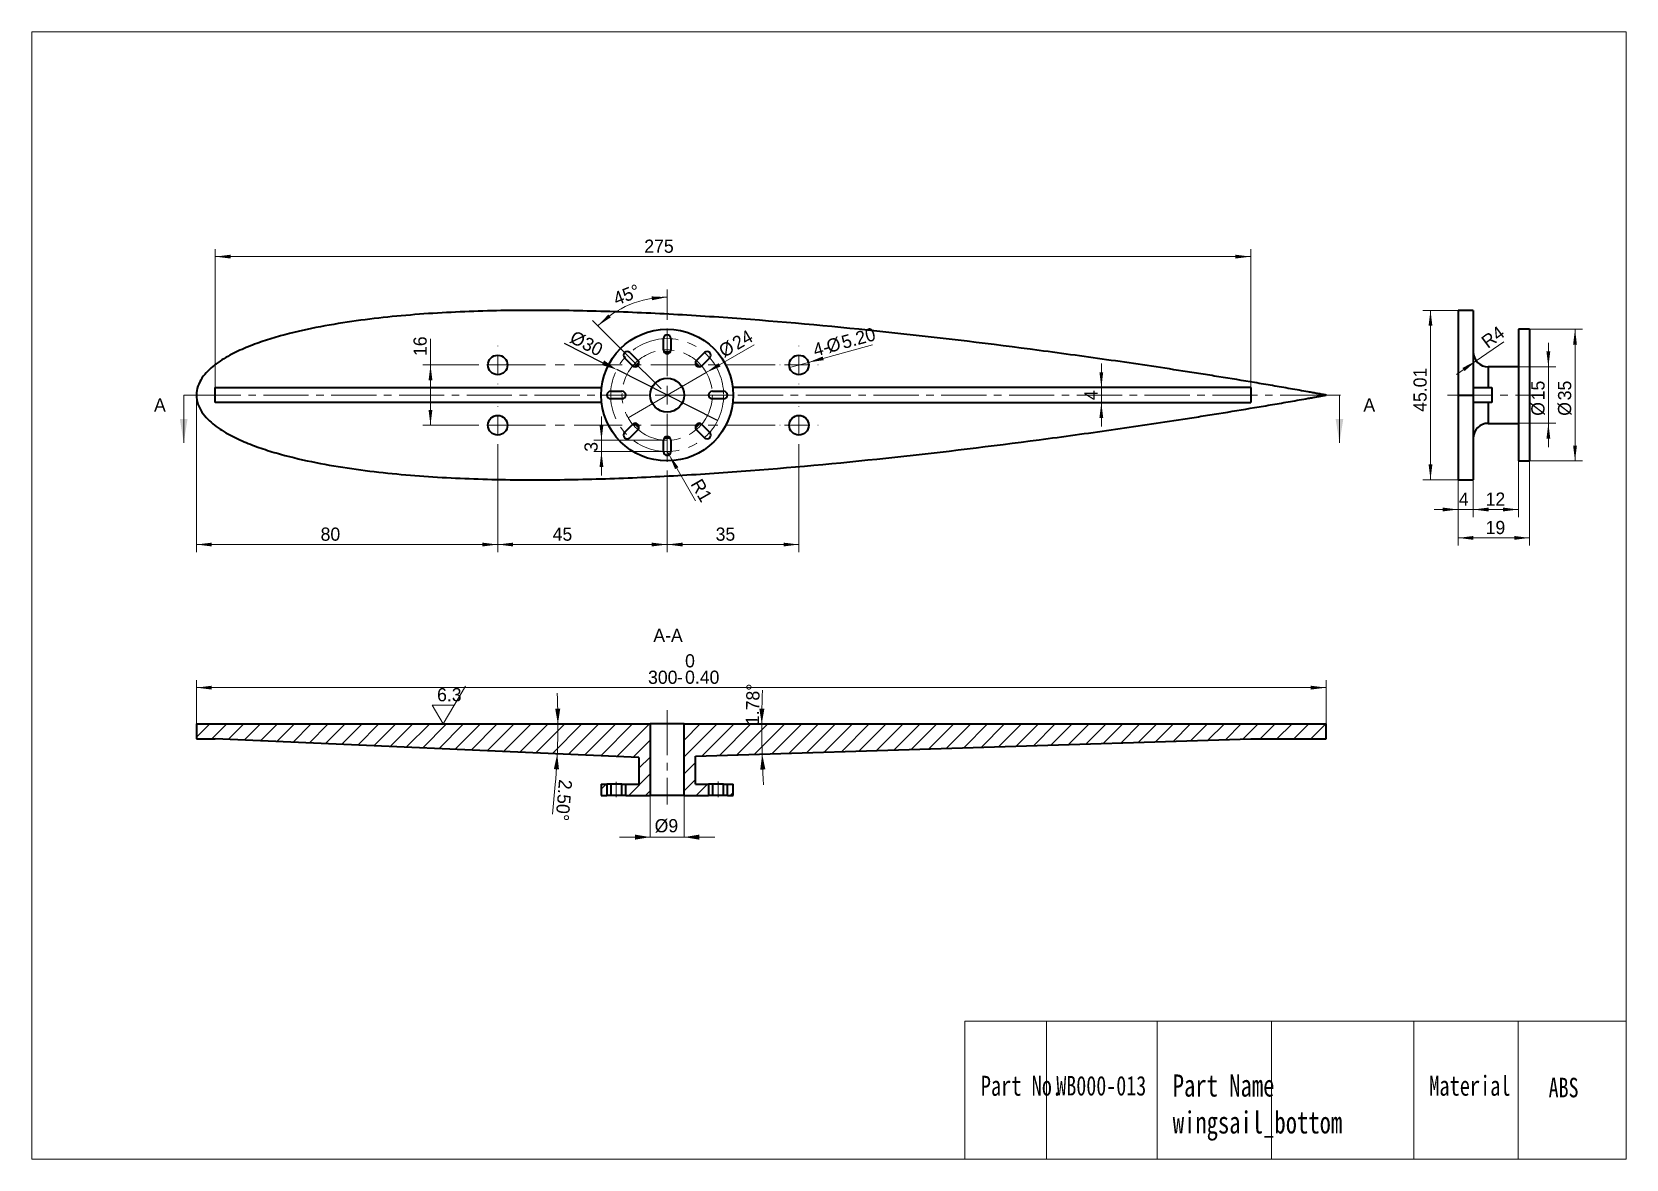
# Model space of a CAD drawing. Header units: millimetres. Extents: x -6 to 418, y 20 to 320.
import ezdxf

# ---------------------------------------------------------------- set-up
doc = ezdxf.new("R2010")
doc.units = ezdxf.units.MM
doc.linetypes.add('CENTERX2', pattern=[20.32, 12.7, -2.54, 2.54, -2.54])
doc.linetypes.add('点画线', pattern=[18, 12, -2, 2, -2])
doc.layers.get('0').update_dxf_attribs({"lineweight": 18})
for name, color, linetype, lineweight in [('1轮廓实线层', 7, 'Continuous', 40), ('2细线层', 4, 'Continuous', 18), ('3中心线层', 1, 'CENTERX2', 18), ('5剖面线层', 2, 'Continuous', 18), ('6文字层', 3, 'Continuous', 18), ('8符号标注层', 31, 'Continuous', 18), ('尺寸线层', 3, 'Continuous', 18)]:
    doc.layers.add(name, color=color, linetype=linetype, lineweight=lineweight)
doc.styles.add('SLDTEXTSTYLE0', font='')
doc.styles.get('SLDTEXTSTYLE0').set_extended_font_data('汉仪长仿宋体')
doc.dimstyles.new('SLDDIMSTYLE0', dxfattribs={"dimtxt": 3.5, "dimasz": 4.08, "dimexe": 0, "dimexo": 0.0625, "dimgap": 0.875, "dimtad": 1, "dimdec": 4, "dimzin": 12, "dimdsep": 46, "dimtxsty": 'SLDTEXTSTYLE0', "dimcen": 0.09, "dimdle": 8.16, "dimazin": 3, "dimtfac": 1, "dimtofl": 0, "dimtmove": 0, "dimatfit": 3, "dimfxl": 1, "dimfrac": 2, "dimtolj": 1, "dimarcsym": 0})
doc.dimstyles.new('SLDDIMSTYLE1', dxfattribs={"dimtxt": 3.5, "dimasz": 4.08, "dimexe": 0, "dimexo": 0.0625, "dimgap": 0.875, "dimtad": 1, "dimrnd": 1e-09, "dimzin": 12, "dimdsep": 46, "dimtxsty": 'SLDTEXTSTYLE0', "dimblk1": 'NONE', "dimsah": 1, "dimcen": 0, "dimdle": 8.16, "dimadec": 0, "dimazin": 3, "dimtfac": 1, "dimtmove": 0, "dimatfit": 3, "dimldrblk": 'NONE', "dimfxl": 1, "dimfrac": 2, "dimtolj": 1, "dimarcsym": 0})
doc.dimstyles.new('SLDDIMSTYLE2', dxfattribs={"dimtxt": 3.5, "dimasz": 4.08, "dimexe": 0, "dimexo": 0.0625, "dimgap": 0.875, "dimtad": 1, "dimrnd": 1e-09, "dimzin": 12, "dimdsep": 46, "dimtxsty": 'SLDTEXTSTYLE0', "dimcen": 0.09, "dimdle": 8.16, "dimadec": 0, "dimazin": 3, "dimtfac": 1, "dimtofl": 0, "dimtmove": 0, "dimatfit": 3, "dimfxl": 1, "dimfrac": 2, "dimtolj": 1, "dimarcsym": 0})
doc.dimstyles.new('SLDDIMSTYLE3', dxfattribs={"dimtxt": 3.5, "dimasz": 4.08, "dimexe": 0, "dimexo": 0.0625, "dimgap": 0.875, "dimtad": 1, "dimrnd": 1e-09, "dimzin": 12, "dimdsep": 46, "dimtxsty": 'SLDTEXTSTYLE0', "dimcen": 0, "dimdle": 8.16, "dimadec": 0, "dimazin": 3, "dimtfac": 1, "dimtofl": 0, "dimtmove": 0, "dimatfit": 3, "dimfxl": 1, "dimfrac": 2, "dimtolj": 1, "dimarcsym": 0})
doc.dimstyles.new('SLDDIMSTYLE4', dxfattribs={"dimtxt": 3.5, "dimasz": 4.08, "dimexe": 0, "dimexo": 0.0625, "dimgap": 0.875, "dimtad": 1, "dimrnd": 1e-09, "dimzin": 12, "dimdsep": 46, "dimtxsty": 'SLDTEXTSTYLE0', "dimcen": 0.09, "dimdle": 8.16, "dimadec": 0, "dimazin": 3, "dimtfac": 1, "dimtmove": 0, "dimatfit": 0, "dimfxl": 1, "dimfrac": 2, "dimtolj": 1, "dimarcsym": 0})
doc.dimstyles.new('SLDDIMSTYLE5', dxfattribs={"dimtxt": 3.5, "dimasz": 4.08, "dimexe": 0, "dimexo": 0.0625, "dimgap": 0.875, "dimtad": 1, "dimrnd": 1e-09, "dimzin": 4, "dimdsep": 46, "dimtxsty": 'SLDTEXTSTYLE0', "dimblk1": 'NONE', "dimsah": 1, "dimcen": 0, "dimdle": 8.16, "dimadec": 0, "dimazin": 1, "dimtfac": 1, "dimtmove": 0, "dimatfit": 3, "dimldrblk": 'NONE', "dimfxl": 1, "dimfrac": 2, "dimtolj": 1, "dimarcsym": 0})
doc.dimstyles.new('SLDDIMSTYLE6', dxfattribs={"dimtxt": 3.5, "dimasz": 4.08, "dimexe": 0, "dimexo": 0.0625, "dimgap": 0.875, "dimtad": 1, "dimrnd": 1e-09, "dimzin": 12, "dimdsep": 46, "dimtxsty": 'SLDTEXTSTYLE0', "dimcen": 0, "dimdle": 8.16, "dimadec": 0, "dimazin": 3, "dimtfac": 1, "dimtofl": 0, "dimtmove": 1, "dimatfit": 3, "dimfxl": 1, "dimfrac": 2, "dimtolj": 1, "dimarcsym": 0})
doc.dimstyles.new('SLDDIMSTYLE7', dxfattribs={"dimtxt": 3.5, "dimasz": 4.08, "dimexe": 0, "dimexo": 0.0625, "dimgap": 0.875, "dimtad": 1, "dimrnd": 1e-09, "dimzin": 12, "dimdsep": 46, "dimtxsty": 'SLDTEXTSTYLE0', "dimcen": 0.09, "dimdle": 8.16, "dimadec": 0, "dimazin": 3, "dimtfac": 1, "dimtofl": 0, "dimtmove": 0, "dimatfit": 3, "dimfxl": 1, "dimfrac": 2, "dimtolj": 1, "dimarcsym": 0})
doc.dimstyles.new('SLDDIMSTYLE8', dxfattribs={"dimtxt": 3.5, "dimasz": 4.08, "dimexe": 0, "dimexo": 0.0625, "dimgap": 0.875, "dimtad": 1, "dimdec": 4, "dimzin": 4, "dimdsep": 46, "dimtxsty": 'SLDTEXTSTYLE0', "dimcen": 0.09, "dimdle": 8.16, "dimazin": 1, "dimtfac": 1, "dimtofl": 0, "dimtmove": 0, "dimatfit": 3, "dimfxl": 1, "dimfrac": 2, "dimtolj": 1, "dimarcsym": 0})

# ---------------------------------------------------------------- blocks, each defined once
blk = doc.blocks.new('*X4')
at = {"layer": '2细线层', "linetype": 'Continuous', "lineweight": 0}
for points in [[(163.09, 249.29), (158.98, 249.48), (159.06, 248.47)], [(144.7, 241.67), (148.13, 243.94), (147.47, 244.71)]]:
    blk.add_hatch(color=4, dxfattribs=at).paths.add_polyline_path(points, flags=0)
at = {"layer": '2细线层', "color": 4, "linetype": 'Continuous', "lineweight": 0}
for p, q in [((163.09, 243.28), (163.09, 251.29)), ((152.48, 233.88), (143.28, 243.08))]:
    blk.add_line(p, q, dxfattribs=at)
blk.add_arc((163.09, 223.28), 26.01, 90, 135, dxfattribs=at)
at = {"layer": '2细线层', "color": 4, "linetype": 'Continuous', "lineweight": 0, "insert": (148.37, 250.29), "char_height": 3.5, "width": 10.8186, "attachment_point": 1, "rotation": 21.4301, "style": 'SLDTEXTSTYLE0'}
blk.add_mtext('45%%D', dxfattribs=at)
blk = doc.blocks.new('*X5')
at = {"layer": '2细线层', "linetype": 'Continuous'}
blk.add_hatch(color=0, dxfattribs=at).paths.add_polyline_path([(146.36, 232.48), (145.75, 231.26), (149.7, 230.03)], flags=0)
at = {"layer": '2细线层', "color": 0, "linetype": 'Continuous', "lineweight": -2}
for p, q in [((135.76, 237.06), (146.05, 231.87)), ((176.48, 216.52), (149.7, 230.03))]:
    blk.add_line(p, q, dxfattribs=at)
at = {"layer": '2细线层', "color": 0, "linetype": 'Continuous', "lineweight": 0, "insert": (138.52, 240.57), "char_height": 3.5, "width": 14.4506, "attachment_point": 1, "rotation": 333.2327, "style": 'SLDTEXTSTYLE0'}
blk.add_mtext('%%C30', dxfattribs=at)
blk = doc.blocks.new('_NONE')
blk = doc.blocks.new('*X6')
at = {"layer": '2细线层', "linetype": 'Continuous', "lineweight": 0}
blk.add_hatch(color=4, dxfattribs=at).paths.add_polyline_path([(173.48, 229.28), (177.27, 230.88), (176.76, 231.76)], flags=0)
at = {"layer": '2细线层', "color": 4, "linetype": 'Continuous', "lineweight": 0}
for q in [(186.19, 236.61), (152.7, 217.28)]:
    blk.add_line((173.48, 229.28), q, dxfattribs=at)
at = {"layer": '2细线层', "color": 4, "linetype": 'Continuous', "lineweight": 0, "char_height": 3.5, "attachment_point": 1, "rotation": 30, "style": 'SLDTEXTSTYLE0'}
for s, insert, width in [('%%C', (176.39, 236.16), 7.1179), ('24', (179.96, 238.2), 8.8274)]:
    blk.add_mtext(s, dxfattribs=dict(at, insert=insert, width=width))
blk = doc.blocks.new('*X7')
at = {"layer": '2细线层', "linetype": 'Continuous', "lineweight": 0}
for points in [[(38.09, 183.59), (42.17, 183.08), (42.17, 184.09)], [(118.09, 183.59), (114.01, 184.09), (114.01, 183.08)]]:
    blk.add_hatch(color=4, dxfattribs=at).paths.add_polyline_path(points, flags=0)
at = {"layer": '2细线层', "color": 4, "linetype": 'Continuous', "lineweight": 0}
for p, q in [((38.09, 223.28), (38.09, 181.59)), ((118.09, 210.18), (118.09, 181.59)), ((38.09, 183.59), (118.09, 183.59))]:
    blk.add_line(p, q, dxfattribs=at)
at = {"layer": '2细线层', "color": 4, "linetype": 'Continuous', "lineweight": 0, "insert": (71.06, 188.1), "char_height": 3.5, "width": 6.0305, "attachment_point": 1, "style": 'SLDTEXTSTYLE0'}
blk.add_mtext('80', dxfattribs=at)
blk = doc.blocks.new('*X8')
at = {"layer": '2细线层', "linetype": 'Continuous', "lineweight": 0}
for points in [[(118.09, 183.59), (122.17, 183.08), (122.17, 184.09)], [(163.09, 183.59), (159.01, 184.09), (159.01, 183.08)]]:
    blk.add_hatch(color=4, dxfattribs=at).paths.add_polyline_path(points, flags=0)
at = {"layer": '2细线层', "color": 4, "linetype": 'Continuous', "lineweight": 0}
for p, q in [((118.09, 210.18), (118.09, 181.59)), ((163.09, 203.28), (163.09, 181.59)), ((118.09, 183.59), (163.09, 183.59))]:
    blk.add_line(p, q, dxfattribs=at)
at = {"layer": '2细线层', "color": 4, "linetype": 'Continuous', "lineweight": 0, "insert": (132.68, 188.1), "char_height": 3.5, "width": 6.0983, "attachment_point": 1, "style": 'SLDTEXTSTYLE0'}
blk.add_mtext('45', dxfattribs=at)
blk = doc.blocks.new('*X9')
at = {"layer": '2细线层', "linetype": 'Continuous', "lineweight": 0}
for points in [[(163.09, 183.59), (167.17, 183.08), (167.17, 184.09)], [(198.09, 183.59), (194.01, 184.09), (194.01, 183.08)]]:
    blk.add_hatch(color=4, dxfattribs=at).paths.add_polyline_path(points, flags=0)
at = {"layer": '2细线层', "color": 4, "linetype": 'Continuous', "lineweight": 0}
for p, q in [((198.09, 210.18), (198.09, 181.59)), ((163.09, 203.28), (163.09, 181.59)), ((163.09, 183.59), (198.09, 183.59))]:
    blk.add_line(p, q, dxfattribs=at)
at = {"layer": '2细线层', "color": 4, "linetype": 'Continuous', "lineweight": 0, "insert": (175.96, 188.1), "char_height": 3.5, "width": 5.9335, "attachment_point": 1, "style": 'SLDTEXTSTYLE0'}
blk.add_mtext('35', dxfattribs=at)
blk = doc.blocks.new('*X10')
at = {"layer": '2细线层', "linetype": 'Continuous', "lineweight": 0}
for points in [[(100.24, 231.28), (99.73, 227.2), (100.75, 227.2)], [(100.24, 215.28), (100.75, 219.36), (99.73, 219.36)]]:
    blk.add_hatch(color=4, dxfattribs=at).paths.add_polyline_path(points, flags=0)
at = {"layer": '2细线层', "color": 4, "linetype": 'Continuous', "lineweight": 0}
for p, q in [((100.24, 231.28), (100.24, 238.26)), ((112.99, 231.28), (98.24, 231.28)), ((100.24, 231.28), (100.24, 215.28)), ((112.99, 215.28), (98.24, 215.28))]:
    blk.add_line(p, q, dxfattribs=at)
at = {"layer": '2细线层', "color": 4, "linetype": 'Continuous', "lineweight": 0, "insert": (95.73, 233.66), "char_height": 3.5, "width": 6.874, "attachment_point": 1, "rotation": 90, "style": 'SLDTEXTSTYLE0'}
blk.add_mtext('16', dxfattribs=at)
blk = doc.blocks.new('*X11')
at = {"layer": '2细线层', "linetype": 'Continuous', "lineweight": 0}
blk.add_hatch(color=4, dxfattribs=at).paths.add_polyline_path([(163.59, 207.41), (165.19, 203.62), (166.07, 204.13)], flags=0)
at = {"layer": '2细线层', "color": 4, "linetype": 'Continuous', "lineweight": 0}
for q in [(163.09, 208.28), (170.64, 195.19)]:
    blk.add_line((163.59, 207.41), q, dxfattribs=at)
at = {"layer": '2细线层', "color": 4, "linetype": 'Continuous', "lineweight": 0, "insert": (172.23, 201.42), "char_height": 3.5, "width": 8.532, "attachment_point": 1, "rotation": 300, "style": 'SLDTEXTSTYLE0'}
blk.add_mtext('R1', dxfattribs=at)
blk = doc.blocks.new('*X12')
at = {"layer": '2细线层', "linetype": 'Continuous', "lineweight": 0}
for points in [[(145.64, 211.28), (146.15, 215.36), (145.13, 215.36)], [(145.64, 208.28), (145.13, 204.2), (146.15, 204.2)]]:
    blk.add_hatch(color=4, dxfattribs=at).paths.add_polyline_path(points, flags=0)
at = {"layer": '2细线层', "color": 4, "linetype": 'Continuous', "lineweight": 0}
for p, q in [((145.64, 211.28), (145.64, 217.63)), ((163.09, 211.28), (143.64, 211.28)), ((163.09, 208.28), (143.64, 208.28)), ((145.64, 211.28), (145.64, 208.28)), ((145.64, 208.28), (145.64, 201.93))]:
    blk.add_line(p, q, dxfattribs=at)
at = {"layer": '2细线层', "color": 4, "linetype": 'Continuous', "lineweight": 0, "insert": (141.13, 208.22), "char_height": 3.5, "width": 6.9515, "attachment_point": 1, "rotation": 90, "style": 'SLDTEXTSTYLE0'}
blk.add_mtext('3', dxfattribs=at)
blk = doc.blocks.new('*X13')
at = {"layer": '2细线层', "linetype": 'Continuous', "lineweight": 0}
blk.add_hatch(color=4, dxfattribs=at).paths.add_polyline_path([(200.6, 231.96), (204.67, 232.56), (204.4, 233.53)], flags=0)
at = {"layer": '2细线层', "color": 4, "linetype": 'Continuous', "lineweight": 0}
for q in [(217.6, 236.63), (195.58, 230.59)]:
    blk.add_line((200.6, 231.96), q, dxfattribs=at)
at = {"layer": '2细线层', "color": 4, "linetype": 'Continuous', "lineweight": 0, "char_height": 3.5, "attachment_point": 1, "rotation": 15.3592, "style": 'SLDTEXTSTYLE0'}
for s, insert, width in [('4-', (201.49, 236.83), 9.2906), ('%%C', (205.05, 237.82), 5.5939), ('5.20', (209.02, 238.9), 14.443)]:
    blk.add_mtext(s, dxfattribs=dict(at, insert=insert, width=width))
blk = doc.blocks.new('*X14')
at = {"layer": '2细线层', "linetype": 'Continuous', "lineweight": 0}
for points in [[(278.39, 225.28), (278.89, 229.36), (277.88, 229.36)], [(278.39, 221.28), (277.88, 217.2), (278.89, 217.2)]]:
    blk.add_hatch(color=4, dxfattribs=at).paths.add_polyline_path(points, flags=0)
at = {"layer": '2细线层', "color": 4, "linetype": 'Continuous', "lineweight": 0}
for p, q in [((278.39, 225.28), (278.39, 231.63)), ((278.39, 225.28), (278.39, 221.28)), ((278.39, 221.28), (278.39, 214.93))]:
    blk.add_line(p, q, dxfattribs=at)
at = {"layer": '2细线层', "color": 4, "linetype": 'Continuous', "lineweight": 0, "insert": (273.87, 221.95), "char_height": 3.5, "width": 6.874, "attachment_point": 1, "rotation": 90, "style": 'SLDTEXTSTYLE0'}
blk.add_mtext('4', dxfattribs=at)
blk = doc.blocks.new('*X15')
at = {"layer": '2细线层', "linetype": 'Continuous', "lineweight": 0}
for points in [[(43.09, 260.05), (47.17, 259.55), (47.17, 260.56)], [(318.09, 260.05), (314.01, 260.56), (314.01, 259.55)]]:
    blk.add_hatch(color=4, dxfattribs=at).paths.add_polyline_path(points, flags=0)
at = {"layer": '2细线层', "color": 4, "linetype": 'Continuous', "lineweight": 0}
for p, q in [((43.09, 225.28), (43.09, 262.05)), ((43.09, 260.05), (318.09, 260.05)), ((318.09, 225.28), (318.09, 262.05))]:
    blk.add_line(p, q, dxfattribs=at)
at = {"layer": '2细线层', "color": 4, "linetype": 'Continuous', "lineweight": 0, "insert": (157.01, 264.57), "char_height": 3.5, "width": 9.4626, "attachment_point": 1, "style": 'SLDTEXTSTYLE0'}
blk.add_mtext('275', dxfattribs=at)
blk = doc.blocks.new('SW_CENTERMARKSYMBOL_0')
at = {"layer": '3中心线层', "color": 0, "linetype": 'CENTERX2', "lineweight": 0}
for p, q in [((0, 5), (0, 20)), ((-5, 0), (-20, 0)), ((0, 0), (-2.5, 0)), ((0, 0), (0, 2.5)), ((0, 0), (0, -2.5)), ((0, 0), (2.5, 0)), ((5, 0), (20, 0)), ((0, -5), (0, -20))]:
    blk.add_line(p, q, dxfattribs=at)
blk = doc.blocks.new('SW_CENTERMARKSYMBOL_1')
at = {"layer": '3中心线层', "color": 0, "linetype": 'CENTERX2', "lineweight": 0}
for p, q in [((0, 5), (0, 5.1)), ((-5, 0), (-5.1, 0)), ((0, 0), (-2.5, 0)), ((0, 0), (0, 2.5)), ((0, 0), (0, -2.5)), ((0, 0), (2.5, 0)), ((5, 0), (5.1, 0)), ((0, -5), (0, -5.1))]:
    blk.add_line(p, q, dxfattribs=at)
blk = doc.blocks.new('SW_CENTERMARKSYMBOL_2')
at = {"layer": '3中心线层', "color": 0, "linetype": 'CENTERX2', "lineweight": 0}
for p, q in [((0, 5), (0, 5.1)), ((-5, 0), (-5.1, 0)), ((0, 0), (-2.5, 0)), ((0, 0), (0, 2.5)), ((0, 0), (0, -2.5)), ((0, 0), (2.5, 0)), ((5, 0), (5.1, 0)), ((0, -5), (0, -5.1))]:
    blk.add_line(p, q, dxfattribs=at)
blk = doc.blocks.new('SW_CENTERMARKSYMBOL_3')
at = {"layer": '3中心线层', "color": 0, "linetype": 'CENTERX2', "lineweight": 0}
for p, q in [((0, 5), (0, 5.1)), ((-5, 0), (-5.1, 0)), ((0, 0), (-2.5, 0)), ((0, 0), (0, 2.5)), ((0, 0), (0, -2.5)), ((0, 0), (2.5, 0)), ((5, 0), (5.1, 0)), ((0, -5), (0, -5.1))]:
    blk.add_line(p, q, dxfattribs=at)
blk = doc.blocks.new('SW_CENTERMARKSYMBOL_4')
at = {"layer": '3中心线层', "color": 0, "linetype": 'CENTERX2', "lineweight": 0}
for p, q in [((0, 5), (0, 5.1)), ((-5, 0), (-5.1, 0)), ((0, 0), (-2.5, 0)), ((0, 0), (0, 2.5)), ((0, 0), (0, -2.5)), ((0, 0), (2.5, 0)), ((5, 0), (5.1, 0)), ((0, -5), (0, -5.1))]:
    blk.add_line(p, q, dxfattribs=at)
blk = doc.blocks.new('*X21')
at = {"layer": '2细线层', "linetype": 'Continuous', "lineweight": 0}
for points in [[(373.13, 192.89), (369.05, 193.4), (369.05, 192.38)], [(377.13, 192.89), (381.21, 192.38), (381.21, 193.4)]]:
    blk.add_hatch(color=4, dxfattribs=at).paths.add_polyline_path(points, flags=0)
at = {"layer": '2细线层', "color": 4, "linetype": 'Continuous', "lineweight": 0}
for p, q in [((373.13, 200.77), (373.13, 190.89)), ((377.13, 200.77), (377.13, 190.89)), ((373.13, 192.89), (366.78, 192.89)), ((373.13, 192.89), (377.13, 192.89)), ((377.13, 192.89), (383.48, 192.89))]:
    blk.add_line(p, q, dxfattribs=at)
at = {"layer": '2细线层', "color": 4, "linetype": 'Continuous', "lineweight": 0, "insert": (373.31, 197.4), "char_height": 3.5, "width": 2.8504, "attachment_point": 1, "style": 'SLDTEXTSTYLE0'}
blk.add_mtext('4', dxfattribs=at)
blk = doc.blocks.new('*X22')
at = {"layer": '2细线层', "linetype": 'Continuous', "lineweight": 0}
for points in [[(373.13, 185.35), (377.21, 184.84), (377.21, 185.86)], [(392.13, 185.35), (388.05, 185.86), (388.05, 184.84)]]:
    blk.add_hatch(color=4, dxfattribs=at).paths.add_polyline_path(points, flags=0)
at = {"layer": '2细线层', "color": 4, "linetype": 'Continuous', "lineweight": 0}
for p, q in [((392.13, 205.78), (392.13, 183.35)), ((373.13, 200.77), (373.13, 183.35)), ((373.13, 185.35), (392.13, 185.35))]:
    blk.add_line(p, q, dxfattribs=at)
at = {"layer": '2细线层', "color": 4, "linetype": 'Continuous', "lineweight": 0, "insert": (380.44, 189.86), "char_height": 3.5, "width": 5.4972, "attachment_point": 1, "style": 'SLDTEXTSTYLE0'}
blk.add_mtext('19', dxfattribs=at)
blk = doc.blocks.new('*X23')
at = {"layer": '2细线层', "linetype": 'Continuous', "lineweight": 0}
for points in [[(377.13, 192.89), (381.21, 192.38), (381.21, 193.4)], [(389.13, 192.89), (385.05, 193.4), (385.05, 192.38)]]:
    blk.add_hatch(color=4, dxfattribs=at).paths.add_polyline_path(points, flags=0)
at = {"layer": '2细线层', "color": 4, "linetype": 'Continuous', "lineweight": 0}
for p, q in [((389.13, 208.28), (389.13, 190.89)), ((377.13, 200.77), (377.13, 190.89)), ((389.13, 192.89), (377.13, 192.89))]:
    blk.add_line(p, q, dxfattribs=at)
at = {"layer": '2细线层', "color": 4, "linetype": 'Continuous', "lineweight": 0, "insert": (380.44, 197.4), "char_height": 3.5, "width": 5.3906, "attachment_point": 1, "style": 'SLDTEXTSTYLE0'}
blk.add_mtext('12', dxfattribs=at)
blk = doc.blocks.new('*X24')
at = {"layer": '2细线层', "linetype": 'Continuous', "lineweight": 0}
for points in [[(365.8, 245.78), (365.29, 241.7), (366.3, 241.7)], [(365.8, 200.77), (366.3, 204.85), (365.29, 204.85)]]:
    blk.add_hatch(color=4, dxfattribs=at).paths.add_polyline_path(points, flags=0)
at = {"layer": '2细线层', "color": 4, "linetype": 'Continuous', "lineweight": 0}
for p, q in [((373.13, 245.78), (363.8, 245.78)), ((365.8, 200.77), (365.8, 245.78)), ((373.13, 200.77), (363.8, 200.77))]:
    blk.add_line(p, q, dxfattribs=at)
at = {"layer": '2细线层', "color": 4, "linetype": 'Continuous', "lineweight": 0, "insert": (361.28, 218.84), "char_height": 3.5, "width": 15.59, "attachment_point": 1, "rotation": 90, "style": 'SLDTEXTSTYLE0'}
blk.add_mtext('45.01', dxfattribs=at)
blk = doc.blocks.new('*X25')
at = {"layer": '2细线层', "linetype": 'Continuous', "lineweight": 0}
for points in [[(404.18, 240.78), (403.67, 236.7), (404.68, 236.7)], [(404.18, 205.78), (404.68, 209.86), (403.67, 209.86)]]:
    blk.add_hatch(color=4, dxfattribs=at).paths.add_polyline_path(points, flags=0)
at = {"layer": '2细线层', "color": 4, "linetype": 'Continuous', "lineweight": 0}
for p, q in [((392.13, 240.78), (406.18, 240.78)), ((404.18, 205.78), (404.18, 240.78)), ((392.13, 205.78), (406.18, 205.78))]:
    blk.add_line(p, q, dxfattribs=at)
at = {"layer": '2细线层', "color": 4, "linetype": 'Continuous', "lineweight": 0, "char_height": 3.5, "attachment_point": 1, "rotation": 90, "style": 'SLDTEXTSTYLE0'}
for s, insert, width in [('35', (399.66, 221.89), 6.9515), ('%%C', (399.65, 217.78), 7.9889)]:
    blk.add_mtext(s, dxfattribs=dict(at, insert=insert, width=width))
blk = doc.blocks.new('*X26')
at = {"layer": '2细线层', "linetype": 'Continuous', "lineweight": 0}
for points in [[(397.1, 230.78), (397.61, 234.86), (396.59, 234.86)], [(397.1, 215.78), (396.59, 211.7), (397.61, 211.7)]]:
    blk.add_hatch(color=4, dxfattribs=at).paths.add_polyline_path(points, flags=0)
at = {"layer": '2细线层', "color": 4, "linetype": 'Continuous', "lineweight": 0}
for p, q in [((397.1, 230.78), (397.1, 237.13)), ((389.13, 230.78), (399.1, 230.78)), ((397.1, 230.78), (397.1, 215.78)), ((389.13, 215.78), (399.1, 215.78)), ((397.1, 215.78), (397.1, 209.43))]:
    blk.add_line(p, q, dxfattribs=at)
at = {"layer": '2细线层', "color": 4, "linetype": 'Continuous', "lineweight": 0, "char_height": 3.5, "attachment_point": 1, "rotation": 90, "style": 'SLDTEXTSTYLE0'}
for s, insert, width in [('15', (392.59, 221.89), 6.8934), ('%%C', (392.57, 217.78), 7.9889)]:
    blk.add_mtext(s, dxfattribs=dict(at, insert=insert, width=width))
blk = doc.blocks.new('*X27')
at = {"layer": '2细线层', "linetype": 'Continuous', "lineweight": 0}
blk.add_hatch(color=4, dxfattribs=at).paths.add_polyline_path([(377.93, 232.38), (374.28, 230.49), (374.86, 229.65)], flags=0)
at = {"layer": '2细线层', "color": 4, "linetype": 'Continuous', "lineweight": 0}
for q in [(385.31, 237.45), (372.7, 228.78)]:
    blk.add_line((377.93, 232.38), q, dxfattribs=at)
at = {"layer": '2细线层', "color": 4, "linetype": 'Continuous', "lineweight": 0, "insert": (378.93, 238.3), "char_height": 3.5, "width": 9.3131, "attachment_point": 1, "rotation": 36.8632, "style": 'SLDTEXTSTYLE0'}
blk.add_mtext('R4', dxfattribs=at)
blk = doc.blocks.new('*X28')
at = {"layer": '2细线层', "linetype": 'Continuous', "lineweight": 0}
for points in [[(38.09, 145.58), (42.17, 145.07), (42.17, 146.09)], [(338.09, 145.58), (334.01, 146.09), (334.01, 145.07)]]:
    blk.add_hatch(color=4, dxfattribs=at).paths.add_polyline_path(points, flags=0)
at = {"layer": '2细线层', "color": 4, "linetype": 'Continuous', "lineweight": 0}
for p, q in [((38.09, 135.95), (38.09, 147.58)), ((38.09, 145.58), (338.09, 145.58)), ((338.09, 135.95), (338.09, 147.58))]:
    blk.add_line(p, q, dxfattribs=at)
at = {"layer": '2细线层', "color": 4, "linetype": 'Continuous', "lineweight": 0, "char_height": 3.5, "attachment_point": 1, "style": 'SLDTEXTSTYLE0'}
for s, insert, width in [('0', (167.85, 154.46), 2.4432), ('300', (158.02, 150.09), 9.5402), ('0.40', (167.85, 150.1), 12.9917), ('-', (165.7, 150.1), 4.2175)]:
    blk.add_mtext(s, dxfattribs=dict(at, insert=insert, width=width))
blk = doc.blocks.new('*X29')
at = {"layer": '2细线层', "linetype": 'Continuous', "lineweight": 0}
for points in [[(134.07, 135.95), (133.35, 140.02), (134.71, 140.04)], [(133.9, 127.98), (133, 123.94), (134.36, 123.86)]]:
    blk.add_hatch(color=0, dxfattribs=at).paths.add_polyline_path(points, flags=0)
at = {"layer": '2细线层', "color": 0, "linetype": 'Continuous', "lineweight": 0}
blk.add_line((133.36, 119.84), (132.67, 112), dxfattribs=at)
blk.add_arc((-48.51, 135.95), 182.58, 354.9389, 2.5607, dxfattribs=at)
at = {"layer": '2细线层', "color": 0, "linetype": 'Continuous', "lineweight": 0, "insert": (135.63, 115.69), "char_height": 3.5, "width": 15.7355, "attachment_point": 5, "rotation": 264.9389, "style": 'SLDTEXTSTYLE0'}
blk.add_mtext('2.50%%D', dxfattribs=at)
blk = doc.blocks.new('*X30')
at = {"layer": '2细线层', "linetype": 'Continuous', "lineweight": 0}
for points in [[(188.21, 135.95), (188.92, 140.02), (187.56, 140.04)], [(188.33, 127.91), (189.17, 123.86), (187.81, 123.8)]]:
    blk.add_hatch(color=0, dxfattribs=at).paths.add_polyline_path(points, flags=0)
at = {"layer": '2细线层', "color": 0, "linetype": 'Continuous', "lineweight": 0}
blk.add_arc((446.78, 135.95), 258.57, 178.0223, 183.5885, dxfattribs=at)
at = {"layer": '2细线层', "color": 0, "linetype": 'Continuous', "lineweight": 0, "insert": (185.83, 141.13), "char_height": 3.5, "width": 15.1731, "attachment_point": 5, "rotation": 88.8628, "style": 'SLDTEXTSTYLE0'}
blk.add_mtext('1.78%%D', dxfattribs=at)
blk = doc.blocks.new('*X31')
at = {"layer": '2细线层', "linetype": 'Continuous', "lineweight": 0}
for points in [[(158.59, 105.88), (154.51, 106.56), (154.51, 105.2)], [(167.59, 105.88), (171.67, 106.56), (171.67, 105.2)]]:
    blk.add_hatch(color=0, dxfattribs=at).paths.add_polyline_path(points, flags=0)
at = {"layer": '2细线层', "color": 0, "linetype": 'Continuous', "lineweight": 0}
for p, q in [((158.59, 116.88), (158.59, 105.88)), ((167.59, 116.88), (167.59, 105.88)), ((150.43, 105.88), (175.75, 105.88))]:
    blk.add_line(p, q, dxfattribs=at)
at = {"layer": '2细线层', "color": 0, "linetype": 'Continuous', "lineweight": 0, "insert": (162.89, 108.85), "char_height": 3.5, "width": 8.3961, "attachment_point": 5, "style": 'SLDTEXTSTYLE0'}
blk.add_mtext('%%C9', dxfattribs=at)
blk = doc.blocks.new('SW_SFSYMBOL_0')
at = {"layer": '8符号标注层', "color": 0, "linetype": 'Continuous', "lineweight": 0}
for p, q in [((1.65, -5), (7.54, 5)), ((1.65, -5), (-1.3, 0)), ((4.6, 0), (-1.3, 0))]:
    blk.add_line(p, q, dxfattribs=at)
at = {"layer": '8符号标注层', "color": 0, "linetype": 'Continuous', "lineweight": 0, "insert": (0, 4.51), "char_height": 3.5, "width": 9.3753, "attachment_point": 1, "style": 'SLDTEXTSTYLE0'}
blk.add_mtext('6.3', dxfattribs=at)

msp = doc.modelspace()

# ---------------------------------------------------------------- hatches: boundary and pattern name
at = {"layer": '5剖面线层', "linetype": 'Continuous', "lineweight": 0}
for points in [[(34.70525, 210.5758), (35.72125, 216.9258), (33.68925, 216.9258)], [(341.62357, 210.5758), (342.63957, 216.9258), (340.60757, 216.9258)]]:
    msp.add_hatch(color=2, dxfattribs=at).paths.add_polyline_path(points, flags=0)
at = {"layer": '5剖面线层'}
h = msp.add_hatch(dxfattribs=at)
h.set_pattern_fill('ANSI31', color=256, style=0, pattern_type=0)
h.paths.add_polyline_path([(38.09036, 135.94672), (38.09036, 131.94672), (43.09036, 131.94672), (155.59036, 127.03405), (155.59036, 119.94672), (152.09036, 119.94672), (152.09036, 116.94672), (158.59036, 116.94672), (158.59036, 135.94672)], flags=0)
h = msp.add_hatch(dxfattribs=at)
h.set_pattern_fill('ANSI31', color=256, style=0, pattern_type=0)
h.paths.add_polyline_path([(170.59036, 127.36205), (318.09036, 131.94672), (338.09036, 131.94672), (338.09036, 135.94672), (167.59036, 135.94672), (167.59036, 116.94672), (174.09036, 116.94672), (174.09036, 119.94672), (170.59036, 119.94672)], flags=0)
h = msp.add_hatch(dxfattribs=at)
h.set_pattern_fill('ANSI31', color=256, style=0, pattern_type=0)
h.paths.add_polyline_path([(147.09036, 116.94672), (147.09036, 119.94672), (145.59036, 119.94672), (145.59036, 116.94672)], flags=0)
h = msp.add_hatch(dxfattribs=at)
h.set_pattern_fill('ANSI31', color=256, style=0, pattern_type=0)
h.paths.add_polyline_path([(180.59036, 119.94672), (179.09036, 119.94672), (179.09036, 116.94672), (180.59036, 116.94672)], flags=0)

# ---------------------------------------------------------------- linework, layer by layer
for p, q in [((417.74678, 319.73969), (-5.61322, 319.73969)), ((-5.61322, 319.73969), (-5.61322, 20.36369)), ((417.74678, 20.36369), (417.74678, 319.73969)), ((417.74678, 57.02786), (242.16938, 57.02786)), ((242.16938, 57.02786), (242.16938, 20.36369)), ((263.79197, 57.02786), (263.79197, 20.36369)), ((293.24167, 57.02786), (293.24167, 20.36369)), ((323.60454, 57.02786), (323.60454, 20.36369)), ((361.37426, 57.02786), (361.37426, 20.36369)), ((389.11354, 57.02786), (389.11354, 20.36369)), ((417.74678, 20.36369), (417.74678, 57.02786)), ((-5.61322, 20.36369), (417.74678, 20.36369)), ((256.79819, 20.36369), (417.74678, 20.36369))]:
    msp.add_line(p, q)
at = {"color": 1, "linetype": '点画线'}
for p, q in [((37.88025, 223.2758), (342.87285, 223.2758)), ((370.33928, 223.2758), (394.05749, 223.2758)), ((163.09036, 139.6119), (163.09036, 114.57216)), ((149.59036, 120.59252), (149.59036, 116.45014)), ((176.59036, 120.62343), (176.59036, 116.45014))]:
    msp.add_line(p, q, dxfattribs=at)
at = {"layer": '1轮廓实线层', "linetype": 'Continuous', "lineweight": 40}
for p, q in [((373.13208, 245.81798), (373.13208, 223.2758)), ((377.13208, 245.77395), (373.13208, 245.77395)), ((377.13208, 245.78148), (377.13208, 223.2758)), ((162.09036, 235.2758), (162.09036, 238.2758)), ((164.09036, 238.2758), (164.09036, 235.2758)), ((392.13208, 240.7758), (389.13208, 240.7758)), ((389.13208, 240.7758), (389.13208, 223.2758)), ((392.13208, 240.7758), (392.13208, 223.2758)), ((153.89797, 231.05397), (151.77665, 233.1753)), ((153.19087, 234.58951), (155.31219, 232.46819)), ((170.86854, 232.46819), (172.98986, 234.58951)), ((174.40407, 233.1753), (172.28275, 231.05397)), ((154.41899, 230.79726), (155.56632, 231.95225)), ((170.61337, 231.95328), (171.76037, 230.79864)), ((389.13208, 230.7758), (381.13208, 230.7758)), ((381.13208, 230.7758), (381.13208, 225.2758)), ((43.09036, 225.2758), (145.70502, 225.2758)), ((43.09036, 221.2758), (43.09036, 225.2758)), ((318.09036, 225.2758), (180.4757, 225.2758)), ((318.09036, 225.2758), (318.09036, 221.2758)), ((377.13208, 225.2758), (382.0566, 225.2758)), ((145.70502, 221.2758), (43.09036, 221.2758)), ((148.09036, 224.2758), (151.09036, 224.2758)), ((151.09036, 222.2758), (148.09036, 222.2758)), ((175.09036, 224.2758), (178.09036, 224.2758)), ((178.09036, 222.2758), (175.09036, 222.2758)), ((180.4757, 221.2758), (318.09036, 221.2758)), ((373.13208, 223.2758), (373.13208, 200.77777)), ((373.13208, 223.2758), (377.13208, 223.2758)), ((377.13208, 223.2758), (377.13208, 200.78014)), ((382.0566, 221.2758), (377.13208, 221.2758)), ((381.13208, 221.2758), (381.13208, 215.7758)), ((389.13208, 223.2758), (389.13208, 205.7758)), ((392.13208, 223.2758), (392.13208, 205.7758)), ((151.77665, 213.37631), (153.89797, 215.49763)), ((155.31219, 214.08341), (153.19087, 211.96209)), ((155.56735, 214.59832), (154.42035, 215.75296)), ((171.76174, 215.75434), (170.6144, 214.59935)), ((172.98986, 211.96209), (170.86854, 214.08341)), ((172.28275, 215.49763), (174.40407, 213.37631)), ((381.13208, 215.7758), (389.13208, 215.7758)), ((162.09036, 208.2758), (162.09036, 211.2758)), ((164.09036, 211.2758), (164.09036, 208.2758)), ((389.13208, 205.7758), (392.13208, 205.7758)), ((373.13208, 200.77765), (377.13208, 200.77765)), ((38.09036, 135.94672), (38.09036, 131.94672)), ((38.09036, 135.94672), (158.59036, 135.94672)), ((158.59036, 135.94672), (158.59036, 116.94672)), ((167.59036, 135.94672), (158.59036, 135.94672)), ((167.59036, 116.94672), (167.59036, 135.94672)), ((167.59036, 135.94672), (338.09036, 135.94672)), ((338.09036, 131.94672), (338.09036, 135.94672)), ((38.09036, 131.94672), (43.09036, 131.94672)), ((155.59036, 127.03405), (43.09036, 131.94672)), ((170.59036, 127.36205), (318.09036, 131.94672)), ((318.09036, 131.94672), (338.09036, 131.94672)), ((155.59036, 127.03405), (155.59036, 119.94672)), ((170.59036, 119.94672), (170.59036, 127.36205)), ((145.59036, 119.94672), (145.59036, 116.94672)), ((145.59036, 119.94672), (147.09036, 119.94672)), ((147.09036, 119.94672), (147.09036, 116.94672)), ((148.09036, 119.94672), (147.09036, 119.94672)), ((148.09036, 119.94672), (148.09036, 116.94672)), ((151.09036, 119.94672), (148.09036, 119.94672)), ((151.09036, 116.94672), (151.09036, 119.94672)), ((151.09036, 119.94672), (152.09036, 119.94672)), ((152.09036, 116.94672), (152.09036, 119.94672)), ((152.09036, 119.94672), (155.59036, 119.94672)), ((170.59036, 119.94672), (174.09036, 119.94672)), ((174.09036, 119.94672), (174.09036, 116.94672)), ((175.09036, 119.94672), (174.09036, 119.94672)), ((175.09036, 119.94672), (175.09036, 116.94672)), ((178.09036, 119.94672), (175.09036, 119.94672)), ((178.09036, 116.94672), (178.09036, 119.94672)), ((178.09036, 119.94672), (179.09036, 119.94672)), ((179.09036, 116.94672), (179.09036, 119.94672)), ((179.09036, 119.94672), (180.59036, 119.94672)), ((180.59036, 116.94672), (180.59036, 119.94672)), ((145.59036, 116.94672), (147.09036, 116.94672)), ((148.09036, 116.94672), (147.09036, 116.94672)), ((151.09036, 116.94672), (148.09036, 116.94672)), ((152.09036, 116.94672), (151.09036, 116.94672)), ((152.09036, 116.94672), (158.59036, 116.94672)), ((167.59036, 116.94672), (158.59036, 116.94672)), ((167.59036, 116.94672), (174.09036, 116.94672)), ((175.09036, 116.94672), (174.09036, 116.94672)), ((178.09036, 116.94672), (175.09036, 116.94672)), ((179.09036, 116.94672), (178.09036, 116.94672)), ((179.09036, 116.94672), (180.59036, 116.94672))]:
    msp.add_line(p, q, dxfattribs=at)
for centre, radius in [((163.09036, 223.2758), 17.5), ((118.09036, 231.2758), 2.6), ((198.09036, 231.2758), 2.6), ((163.09036, 223.2758), 4.5), ((118.09036, 215.2758), 2.6), ((198.09036, 215.2758), 2.6)]:
    msp.add_circle(centre, radius, dxfattribs=at)
for centre, radius, start, end in [((163.09036, 238.2758), 1, 360, 180), ((152.48376, 233.8824), 1, 45, 225), ((163.09036, 235.2758), 1, 180, 360), ((173.69696, 233.8824), 1, 315, 135), ((381.13208, 234.7758), 4, 180, 270), ((154.60508, 231.76108), 1, 225, 45), ((171.57564, 231.76108), 1, 135, 315), ((148.09036, 223.2758), 1, 90, 270), ((151.09036, 223.2758), 1, 270, 90), ((175.09036, 223.2758), 1, 90, 270), ((178.09036, 223.2758), 1, 270, 90), ((152.48376, 212.6692), 1, 135, 315), ((154.60508, 214.79052), 1, 315, 135), ((163.09036, 211.2758), 1, 0, 180), ((171.57564, 214.79052), 1, 45, 225), ((173.69696, 212.6692), 1, 225, 45), ((381.13208, 211.7758), 4, 90, 180), ((163.09036, 208.2758), 1, 180, 0)]:
    msp.add_arc(centre, radius, start, end, dxfattribs=at)
msp.add_ellipse((382.37225, 223.2758), major_axis=(0, 7.5), ratio=0.043668122, start_param=1.300863531, end_param=1.840729123, dxfattribs=at)
for points, knots in [([(338.09036, 223.2758), (337.7307, 223.34115), (337.00518, 223.47259), (336.22038, 223.61408), (335.40999, 223.75986), (334.99285, 223.83473), (334.15979, 223.9839), (333.7442, 224.05813), (332.51817, 224.27653), (331.73064, 224.41599), (330.16904, 224.69106), (329.39287, 224.82705), (327.03935, 225.23749), (325.43425, 225.51489), (322.24895, 226.05978), (320.6723, 226.32662), (315.93638, 227.12035), (312.74668, 227.6449), (307.99035, 228.41162), (306.40606, 228.66449), (303.23276, 229.16619), (301.64434, 229.41492), (293.70051, 230.64688), (287.34596, 231.59413), (274.61791, 233.41943), (268.25091, 234.29631), (249.13106, 236.82154), (236.36793, 238.3652), (210.80388, 241.12415), (198.00366, 242.34013), (178.7761, 243.81952), (172.36237, 244.2545), (159.52662, 244.98098), (153.10457, 245.27253), (140.25462, 245.67431), (133.82658, 245.78484), (120.97025, 245.77156), (114.54184, 245.64809), (101.69798, 245.08604), (95.28147, 244.65008), (85.69075, 243.65613), (82.49965, 243.26769), (76.13761, 242.34774), (72.96661, 241.81634), (66.66212, 240.56214), (63.52735, 239.84129), (58.88213, 238.55135), (57.34338, 238.08623), (54.29522, 237.06673), (52.78574, 236.51243), (49.81624, 235.2828), (48.35518, 234.60824), (46.23311, 233.4649), (45.53744, 233.06169), (44.18086, 232.20012), (43.5198, 231.74177), (42.25132, 230.75506), (41.64365, 230.22663), (40.51613, 229.08152), (39.996, 228.46425), (39.10419, 227.12736), (38.73359, 226.40635), (38.22494, 224.88192), (38.09012, 224.08124), (38.09036, 223.2758)], [0, 0, 0, 0, 1.205235742, 2.410471485, 2.410471485, 3.615707227, 3.615707227, 4.82094297, 4.82094297, 7.231414455, 7.231414455, 9.64188594, 9.64188594, 14.46282891, 14.46282891, 19.28377188, 19.28377188, 28.92565782, 28.92565782, 33.74660079, 33.74660079, 38.56754376, 38.56754376, 57.85131564, 57.85131564, 77.13508752, 77.13508752, 115.70263128, 115.70263128, 154.27017504, 154.27017504, 173.55394692, 173.55394692, 192.8377188, 192.8377188, 212.12149068, 212.12149068, 231.40526256, 231.40526256, 250.689034439, 250.689034439, 260.330920379, 260.330920379, 269.972806319, 269.972806319, 279.614692259, 279.614692259, 284.435635229, 284.435635229, 289.256578199, 289.256578199, 294.077521169, 294.077521169, 296.487992654, 296.487992654, 298.898464139, 298.898464139, 301.308935624, 301.308935624, 303.719407109, 303.719407109, 306.129878594, 306.129878594, 308.540350079, 308.540350079, 308.540350079, 308.540350079]), ([(162.2871, 234.70933), (162.55486, 234.74259), (163.08928, 234.80897), (163.6237, 234.74268), (163.89038, 234.7096)], [0, 0, 0, 0, 0.806385645, 1.609517195, 1.609517195, 1.609517195, 1.609517195]), ([(38.09036, 223.2758), (38.09012, 222.47036), (38.22494, 221.66968), (38.73359, 220.14525), (39.10419, 219.42424), (39.996, 218.08735), (40.51613, 217.47008), (41.64365, 216.32497), (42.25132, 215.79654), (43.5198, 214.80983), (44.18086, 214.35148), (45.53744, 213.48991), (46.23311, 213.0867), (48.35518, 211.94336), (49.81624, 211.2688), (52.78574, 210.03917), (54.29522, 209.48487), (57.34338, 208.46537), (58.88213, 208.00025), (63.52735, 206.71031), (66.66212, 205.98946), (72.96661, 204.73526), (76.13761, 204.20386), (82.49965, 203.28391), (85.69075, 202.89547), (95.28147, 201.90152), (101.69798, 201.46556), (114.54184, 200.90351), (120.97025, 200.78004), (133.82658, 200.76676), (140.25462, 200.87729), (153.10457, 201.27907), (159.52662, 201.57062), (172.36237, 202.2971), (178.7761, 202.73208), (198.00366, 204.21147), (210.80388, 205.42745), (236.36793, 208.1864), (249.13106, 209.73006), (268.25091, 212.25529), (274.61791, 213.13217), (287.34596, 214.95747), (293.70051, 215.90472), (301.64434, 217.13668), (303.23276, 217.38541), (306.40606, 217.88711), (307.99035, 218.13998), (312.74668, 218.9067), (315.93638, 219.43125), (320.6723, 220.22498), (322.24895, 220.49182), (325.43425, 221.03671), (327.03935, 221.31411), (329.39287, 221.72455), (330.16904, 221.86054), (331.73064, 222.13561), (332.51817, 222.27507), (333.7442, 222.49347), (334.15979, 222.5677), (334.99285, 222.71687), (335.40999, 222.79174), (336.22038, 222.93752), (337.00518, 223.07901), (337.7307, 223.21045), (338.09036, 223.2758)], [0, 0, 0, 0, 2.410471485, 2.410471485, 4.82094297, 4.82094297, 7.231414455, 7.231414455, 9.64188594, 9.64188594, 12.052357425, 12.052357425, 14.46282891, 14.46282891, 19.28377188, 19.28377188, 24.10471485, 24.10471485, 28.92565782, 28.92565782, 38.56754376, 38.56754376, 48.2094297, 48.2094297, 57.85131564, 57.85131564, 77.13508752, 77.13508752, 96.4188594, 96.4188594, 115.70263128, 115.70263128, 134.98640316, 134.98640316, 154.27017504, 154.27017504, 192.8377188, 192.8377188, 231.40526256, 231.40526256, 250.68903444, 250.68903444, 269.972806319, 269.972806319, 274.793749289, 274.793749289, 279.614692259, 279.614692259, 289.256578199, 289.256578199, 294.077521169, 294.077521169, 298.898464139, 298.898464139, 301.308935624, 301.308935624, 303.719407109, 303.719407109, 304.924642852, 304.924642852, 306.129878594, 306.129878594, 307.335114337, 308.540350079, 308.540350079, 308.540350079, 308.540350079]), ([(163.89362, 211.84227), (163.62587, 211.80901), (163.09144, 211.74263), (162.55702, 211.80893), (162.29035, 211.84201)], [0, 0, 0, 0, 0.806385645, 1.609517195, 1.609517195, 1.609517195, 1.609517195])]:
    msp.add_open_spline(points, degree=3, knots=knots, dxfattribs=at)
at = {"layer": '3中心线层'}
for p, q in [((152.48376, 233.8824), (163.09036, 223.2758)), ((118.09036, 231.2758), (198.09036, 231.2758)), ((118.09036, 215.2758), (198.09036, 215.2758))]:
    msp.add_line(p, q, dxfattribs=at)
for radius in [15, 12]:
    msp.add_circle((163.09036, 223.2758), radius, dxfattribs=at)
at = {"layer": '5剖面线层', "color": 2, "linetype": 'Continuous', "lineweight": 0}
for p, q in [((34.70525, 223.2758), (41.05525, 223.2758)), ((34.70525, 223.2758), (34.70525, 210.5758)), ((341.62357, 223.2758), (335.27357, 223.2758)), ((341.62357, 223.2758), (341.62357, 210.5758))]:
    msp.add_line(p, q, dxfattribs=at)

# ---------------------------------------------------------------- block references
at = {"layer": '3中心线层', "color": 1, "linetype": 'CENTERX2', "lineweight": 0}
for name, p in [('SW_CENTERMARKSYMBOL_0', (163.09036, 223.2758)), ('SW_CENTERMARKSYMBOL_1', (118.09036, 231.2758)), ('SW_CENTERMARKSYMBOL_2', (198.09036, 231.2758)), ('SW_CENTERMARKSYMBOL_3', (118.09036, 215.2758)), ('SW_CENTERMARKSYMBOL_4', (198.09036, 215.2758))]:
    msp.add_blockref(name, p, dxfattribs=at)
at = {"layer": '8符号标注层', "color": 31, "linetype": 'Continuous', "lineweight": 0, "true_color": 0xffbf80}
msp.add_blockref('SW_SFSYMBOL_0', (101.99145, 140.94647), dxfattribs=at)

# ---------------------------------------------------------------- texts
at = {"attachment_point": 1}
for s, width, gutter_width, heights, insert, char_height in [('{\\fHYSWLongFangSong|b1|i0|c134|p2;Part No. }', 24.3665638, 17.5, [3.5], (246.37587, 42.50158), 5.292), ('{\\fHYSWLongFangSong|b1|i0|c134|p2;Part Name  wingsail_bottom}', 68.5407774, 35, [0], (297.35532, 42.85657), 5.88), ('{\\fHYSWLongFangSong|b1|i0|c134|p2;Material}', 24.3665638, 17.5, [3.5], (365.4643, 42.50158), 5.292)]:
    msp.add_mtext_dynamic_manual_height_columns(s, width=width, gutter_width=gutter_width, heights=heights, dxfattribs=dict(at, insert=insert, char_height=char_height))
at = {"layer": '5剖面线层', "color": 2, "linetype": 'Continuous', "lineweight": 0, "char_height": 3.5, "width": 2.8891967, "attachment_point": 1, "style": 'SLDTEXTSTYLE0'}
for insert in [(26.82492, 222.40937), (347.97357, 222.40937)]:
    msp.add_mtext('A', dxfattribs=dict(at, insert=insert))
at = {"layer": '6文字层', "color": 3, "linetype": 'Continuous', "lineweight": 0, "insert": (163.31903, 161.21359), "char_height": 3.5, "width": 11.3434903, "attachment_point": 2, "style": 'SLDTEXTSTYLE0'}
msp.add_mtext('A-A', dxfattribs=at)
at = {"layer": '尺寸线层', "color": 1, "linetype": '点画线', "char_height": 5.2, "attachment_point": 1}
for s, insert, width in [('{\\fhyswlongfangsong|b1|i0|c134|p2;\\C7;WB000-013}', (266.43592, 42.45984), 24.4597455), ('{\\fhyswlongfangsong|b1|i0|c134|p2;\\C7;ABS}', (397.16335, 41.96403), 21.8154487)]:
    msp.add_mtext(s, dxfattribs=dict(at, insert=insert, width=width))

# ---------------------------------------------------------------- dimensions: what is measured, and where the dimension line sits
at = {"layer": '2细线层', "color": 4, "linetype": 'Continuous', "lineweight": 0}
for base, p1, p2, dimstyle, override, picture, middle in [((318.09036, 260.05382), (43.09036, 225.2758), (318.09036, 225.2758), 'SLDDIMSTYLE2', {"dimsah": 1, "dimtzin": 12}, '*X15', (160.07574, 260.05382)), ((118.09036, 183.58633), (38.09036, 223.2758), (118.09036, 210.1758), 'SLDDIMSTYLE2', {"dimsah": 1, "dimtzin": 12}, '*X7', (73.35459, 183.58633)), ((163.09036, 183.58633), (118.09036, 210.1758), (163.09036, 203.2758), 'SLDDIMSTYLE2', {"dimsah": 1, "dimtzin": 12}, '*X8', (134.97697, 183.58633)), ((198.09036, 183.58633), (163.09036, 203.2758), (198.09036, 210.1758), 'SLDDIMSTYLE2', {"dimsah": 1, "dimtzin": 12}, '*X9', (178.25843, 183.58633)), ((377.13208, 192.89092), (389.13208, 208.2758), (377.13208, 200.77312), 'SLDDIMSTYLE2', {"dimsah": 1, "dimtzin": 12}, '*X23', (382.73946, 192.89092)), ((392.13208, 185.34836), (373.13208, 200.77312), (392.13208, 205.7758), 'SLDDIMSTYLE2', {"dimsah": 1, "dimtzin": 12}, '*X22', (382.73946, 185.34836)), ((377.13208, 192.89092), (373.13208, 200.77312), (377.13208, 200.77312), 'SLDDIMSTYLE4', {"dimsah": 1, "dimtzin": 12}, '*X21', (374.83878, 192.89092)), ((338.09036, 145.57727), (38.09036, 135.94672), (338.09036, 135.94672), 'SLDDIMSTYLE7', {"dimsah": 1, "dimtol": 1, "dimtp": 0, "dimtm": 0.4, "dimtzin": 0}, '*X28', (166.00901, 145.57727))]:
    dim = msp.add_linear_dim(base=base, p1=p1, p2=p2, dimstyle=dimstyle, override=override, dxfattribs=at)
    dim.commit()
    dim.dimension.update_dxf_attribs({"geometry": picture, "text_midpoint": middle, "dimtype": 160})
for base, line1, line2, dimstyle, override, picture, middle in [((153.58617, 247.4902), ((152.48376, 233.8824), (163.09036, 223.2758)), ((163.09036, 243.2758), (163.09036, 203.2758)), 'SLDDIMSTYLE0', {"dimtad": 1, "dimtih": 0, "dimtoh": 0, "dimsah": 1, "dimtzin": 12}, '*X4', (153.58617, 247.4902)), ((188.22924, 132.57173), ((170.31878, 127.35361), (318.09036, 131.94672)), ((167.59036, 135.94672), (338.09036, 135.94672)), 'SLDDIMSTYLE0', {"dimtad": 1, "dimtih": 0, "dimtoh": 0, "dimsah": 1, "dimtzin": 12}, '*X30', (185.83195, 141.12665)), ((134.04988, 132.96463), ((155.86194, 127.02219), (43.09036, 131.94672)), ((38.09036, 135.94672), (158.59036, 135.94672)), 'SLDDIMSTYLE8', {"dimtad": 1, "dimtih": 0, "dimtoh": 0, "dimsah": 1, "dimtzin": 4}, '*X29', (135.63012, 115.68955))]:
    dim = msp.add_angular_dim_2l(base=base, line1=line1, line2=line2, dimstyle=dimstyle, override=override, dxfattribs=at)
    dim.commit()
    dim.dimension.update_dxf_attribs({"geometry": picture, "text_midpoint": middle, "dimtype": 162})
for base, p1, p2, dimstyle, picture, middle in [((365.79649, 245.77848), (373.13208, 200.77312), (373.13208, 245.77848), 'SLDDIMSTYLE2', '*X24', (365.79649, 223.4428)), ((100.24032, 215.2758), (112.99036, 231.2758), (112.99036, 215.2758), 'SLDDIMSTYLE2', '*X10', (100.24032, 235.96075)), ((278.38596, 221.2758), (318.09036, 225.2758), (318.09036, 221.2758), 'SLDDIMSTYLE4', '*X14', (278.38596, 223.48089)), ((145.6391, 208.2758), (163.09036, 211.2758), (163.09036, 208.2758), 'SLDDIMSTYLE4', '*X12', (145.6391, 209.75388))]:
    dim = msp.add_linear_dim(base=base, p1=p1, p2=p2, angle=90, dimstyle=dimstyle, override={"dimsah": 1, "dimtzin": 12}, dxfattribs=at)
    dim.commit()
    dim.dimension.update_dxf_attribs({"geometry": picture, "text_midpoint": middle, "dimtype": 160})
for p1, p2, picture, middle in [((152.69806, 217.2758), (173.48267, 229.2758), '*X6', (182.55304, 234.51258)), ((176.48301, 216.52029), (149.69771, 230.03131), '*X5', (139.08789, 235.38311))]:
    dim = msp.add_diameter_dim_2p(p1=p1, p2=p2, dimstyle='SLDDIMSTYLE1', override={"dimpost": '%%C<>', "dimsah": 1, "dimtzin": 12}, dxfattribs=at)
    dim.commit()
    dim.dimension.update_dxf_attribs({"geometry": picture, "text_midpoint": middle, "dimtype": 163})
dim = msp.add_diameter_dim_2p(p1=(195.58322, 230.58714), p2=(200.5975, 231.96446), text='4-<>', dimstyle='SLDDIMSTYLE5', override={"dimpost": '%%C<>', "dimsah": 1, "dimtzin": 12}, dxfattribs=at)
dim.commit()
dim.dimension.update_dxf_attribs({"geometry": '*X13', "text_midpoint": (210.39818, 234.65651), "dimtype": 163})
for center, mpoint, dimstyle, picture, middle in [((381.13208, 234.7758), (377.9318, 232.37618), 'SLDDIMSTYLE6', '*X27', (381.41139, 234.98523)), ((163.09036, 208.2758), (163.59036, 207.40977), 'SLDDIMSTYLE3', '*X11', (168.34507, 199.17438))]:
    dim = msp.add_radius_dim(center=center, mpoint=mpoint, dimstyle=dimstyle, override={"dimpost": 'R<>', "dimsah": 1, "dimtzin": 12}, dxfattribs=at)
    dim.commit()
    dim.dimension.update_dxf_attribs({"geometry": picture, "text_midpoint": middle, "dimtype": 164})
for base, p1, p2, dimstyle, picture, middle in [((397.10069, 215.7758), (389.13208, 230.7758), (389.13208, 215.7758), 'SLDDIMSTYLE4', '*X26', (397.10069, 222.13541)), ((404.17511, 240.7758), (392.13208, 205.7758), (392.13208, 240.7758), 'SLDDIMSTYLE2', '*X25', (404.17511, 222.13541))]:
    dim = msp.add_linear_dim(base=base, p1=p1, p2=p2, angle=90, text='%%C<>', dimstyle=dimstyle, override={"dimsah": 1, "dimtzin": 12}, dxfattribs=at)
    dim.commit()
    dim.dimension.update_dxf_attribs({"geometry": picture, "text_midpoint": middle, "dimtype": 160})
dim = msp.add_linear_dim(base=(167.59036, 105.88365), p1=(158.59036, 116.94672), p2=(167.59036, 116.94672), text='%%C<>', dimstyle='SLDDIMSTYLE4', override={"dimsah": 1, "dimtzin": 12}, dxfattribs=at)
dim.commit()
dim.dimension.update_dxf_attribs({"geometry": '*X31', "text_midpoint": (162.89389, 108.85283), "dimtype": 160})

doc.saveas('drawing.dxf')
